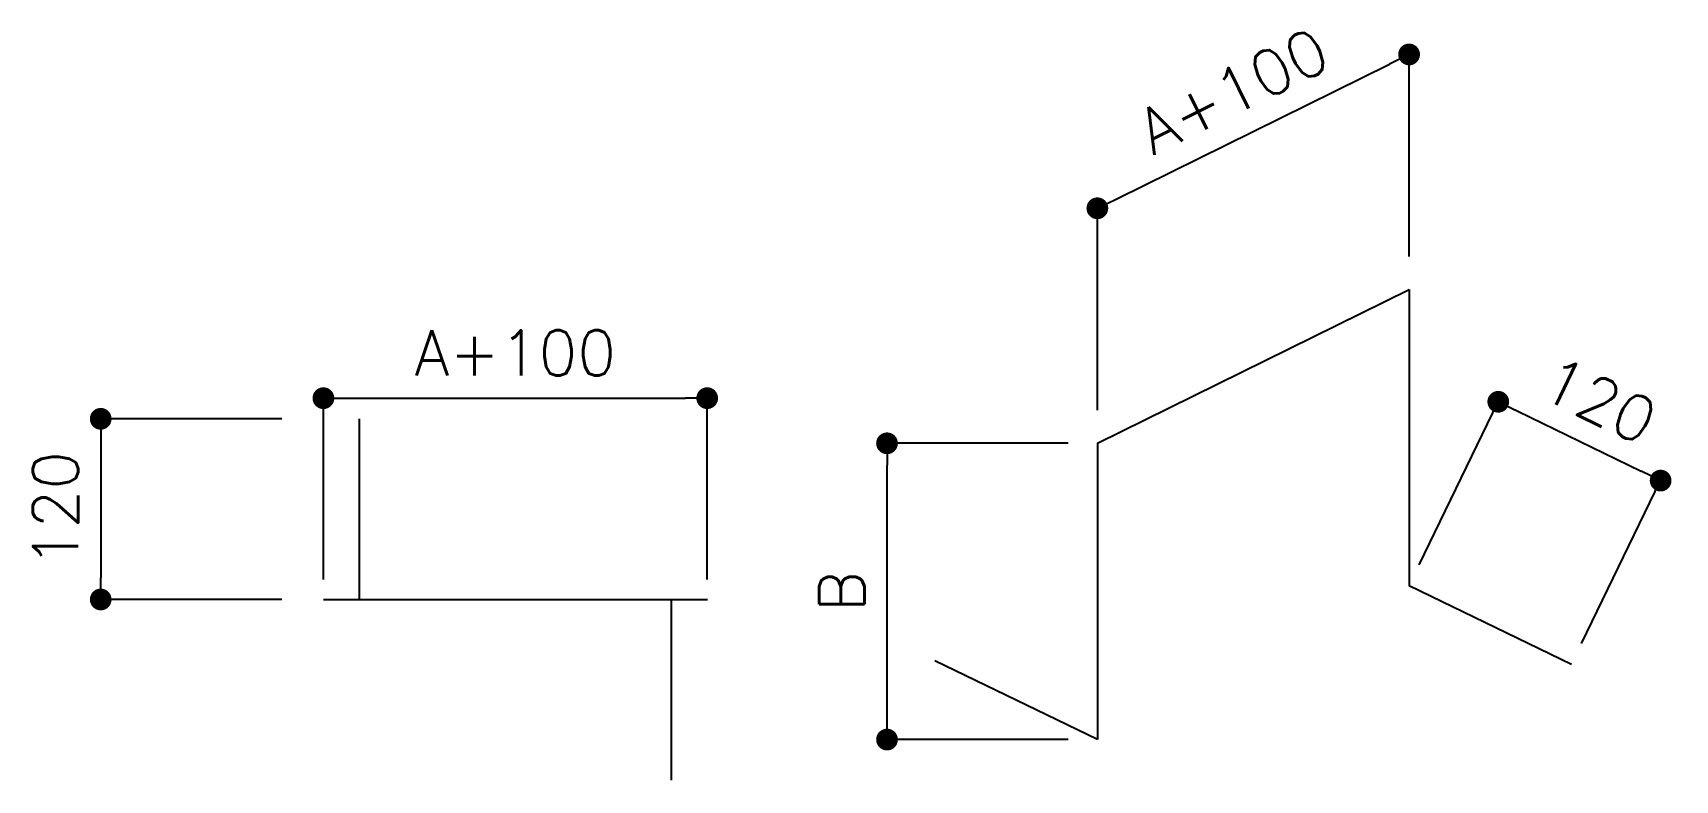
# Model space of a CAD drawing. Header units: millimetres. Extents: x -46.8 to 43.9, y -40.1 to 1.2.
import ezdxf

# ---------------------------------------------------------------- set-up
doc = ezdxf.new("R2010")
doc.units = ezdxf.units.MM
doc.header["$LTSCALE"] = 500
doc.header["$MEASUREMENT"] = 0
doc.styles.add('ROMANS', font='ROMANS.SHX')

# ---------------------------------------------------------------- blocks, each defined once
blk = doc.blocks.new('DOT')
at = {"color": 1}
blk.add_line((0, 0), (-1, 0), dxfattribs=at)
at = {"color": 7, "const_width": 0.5}
blk.add_lwpolyline([(-0.25, 0, 1), (0.25, 0, 1)], format="xyb", close=True, dxfattribs=at)

msp = doc.modelspace()

# ---------------------------------------------------------------- linework, layer by layer
at = {"color": 1}
for p, q in [((29.194, -11.149), (29.194, 0)), ((13.046, -7.961), (28.118, -0.531)), ((11.97, -19.64), (11.97, -8.491)), ((-30.788, -28.972), (-30.788, -18.972)), ((-29.588, -18.972), (-10.785, -18.972)), ((-9.585, -28.972), (-9.585, -18.972)), ((29.755, -28.167), (34.12, -19.17)), ((35.2, -19.694), (42.011, -22.998)), ((-33.091, -20.112), (-43.091, -20.112)), ((-43.091, -21.312), (-43.091, -28.883)), ((10.35, -21.464), (0.35, -21.464)), ((0.35, -36.615), (0.35, -22.664)), ((38.726, -32.519), (43.091, -23.522)), ((-33.091, -30.083), (-43.091, -30.083)), ((10.35, -37.815), (0.35, -37.815))]:
    msp.add_line(p, q, dxfattribs=at)
at = {"color": 6}
for p, q in [((11.97, -21.464), (29.194, -12.973)), ((29.194, -12.973), (29.194, -29.324)), ((-28.788, -30.083), (-28.788, -20.112)), ((11.97, -21.464), (11.97, -37.815)), ((38.165, -33.676), (29.194, -29.324)), ((-30.788, -30.083), (-9.565, -30.083)), ((-11.565, -40.054), (-11.565, -30.083)), ((11.97, -37.815), (2.999, -33.463))]:
    msp.add_line(p, q, dxfattribs=at)

# ---------------------------------------------------------------- block references
at = {"color": 1, "yscale": 1.200000000011642, "zscale": 1.2}
for p, xscale, rotation in [((29.194, 0), 1.199999999988787, 26.24274132634931), ((11.97, -8.491), 1.199999999988787, 206.2427413263493), ((-30.788, -18.972), 1.200000000011642, 180), ((34.12, -19.17), 1.200000000004479, 154.1216739070991), ((-43.091, -20.112), 1.200000000011642, 90), ((0.35, -21.464), 1.200000000011642, 90), ((43.091, -23.522), 1.200000000004479, 334.1216739070991), ((-43.091, -30.083), 1.200000000011642, 270), ((0.35, -37.815), 1.200000000011642, 270)]:
    msp.add_blockref('DOT', p, dxfattribs=dict(at, xscale=xscale, rotation=rotation))
at = {"color": 1, "xscale": 1.200000000011642, "yscale": 1.200000000011642, "zscale": 1.2}
msp.add_blockref('DOT', (-9.585, -18.972), dxfattribs=at)

# ---------------------------------------------------------------- texts
at = {"color": 7, "char_height": 2.5, "attachment_point": 5, "style": 'ROMANS'}
for s, insert, rotation in [('A+100', (19.477, -2.003), 26.24274), ('\\A1;120', (39.697, -19.096), 334.12167), ('\\A1;120', (-45.591, -25.098), 90), ('B', (-2.15, -29.64), 90)]:
    msp.add_mtext(s, dxfattribs=dict(at, insert=insert, rotation=rotation))
at = {"color": 7, "insert": (-20.187, -16.472), "char_height": 2.5, "attachment_point": 5, "style": 'ROMANS'}
msp.add_mtext('A+100', dxfattribs=at)

doc.saveas('drawing.dxf')
